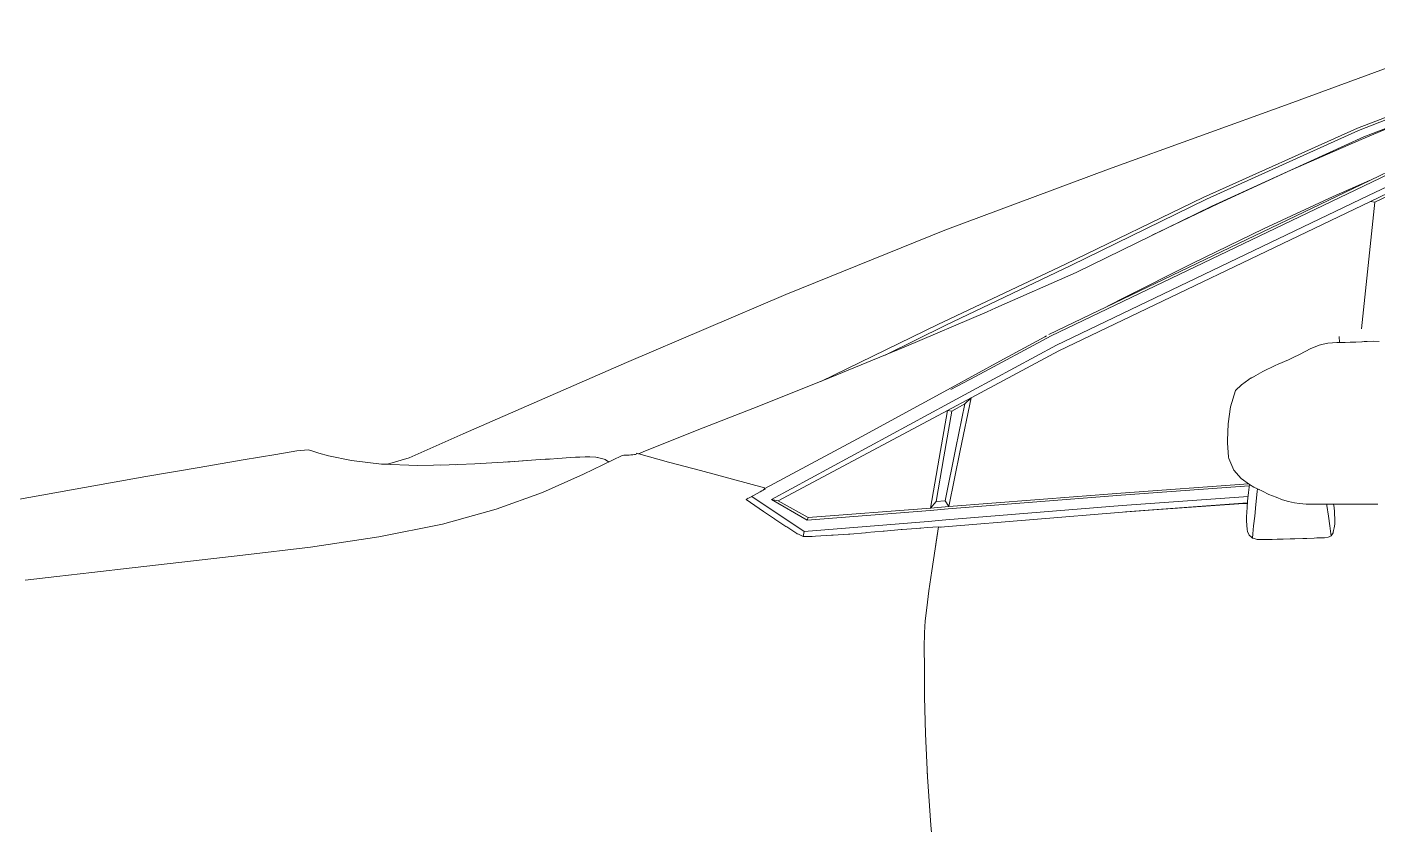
# Model space of a CAD drawing. Header units: millimetres. Extents: x -1879 to 2403, y -38 to 1439.
# Drawn here: x -1277 to -213, y 672 to 1302 of the extents above; entities that cross this region are included whole.
import ezdxf

# ---------------------------------------------------------------- set-up
doc = ezdxf.new("R2010")
doc.units = ezdxf.units.MM
doc.header["$MEASUREMENT"] = 0
doc.layers.add('CITROEN C4  01', color=7, linetype='Continuous', lineweight=0, true_color=0x9a0018)
doc.layers.add('CITROEN C4  05', color=7, linetype='Continuous', lineweight=0, true_color=0x0f0f12)

msp = doc.modelspace()

# ---------------------------------------------------------------- linework, layer by layer
at = {"layer": 'CITROEN C4  01'}
for p, q in [((-223.8, 1214.9), (-159.1, 1240.2)), ((-185.9, 1229.7), (-225.9, 1213)), ((-225.9, 1213), (-281.3, 1188.7)), ((-189.4, 1194.9), (-225.5, 1177.5)), ((-281.3, 1188.7), (-338.2, 1162.3)), ((-471.9, 1059.1), (-225.5, 1177.5)), ((-247.9, 1167.9), (-219.3, 1180.5)), ((-219.3, 1180.5), (-247.9, 1167.9)), ((-338.2, 1162.3), (-390.5, 1137.4)), ((-302.7, 1142.5), (-247.9, 1167.9)), ((-247.9, 1167.9), (-302.7, 1142.5)), ((-450.5, 1108.1), (-343.6, 1160.4)), ((-358.4, 1115.5), (-302.7, 1142.5)), ((-302.7, 1142.5), (-358.4, 1115.5)), ((-513.8, 1080.2), (-450.5, 1108.1)), ((-414.5, 1087.2), (-358.4, 1115.5)), ((-358.4, 1115.5), (-414.5, 1087.2)), ((-429.6, 1079.5), (-414.5, 1087.2)), ((-414.5, 1087.2), (-429.6, 1079.5)), ((-520.5, 1077.1), (-586.1, 1049.1)), ((-513.8, 1080.2), (-520.5, 1077.1)), ((-586.1, 1049.1), (-649.4, 1023.1)), ((-269.4, 1046), (-274.9, 1043.2)), ((-266.1, 1047.8), (-269.4, 1046)), ((-259, 1050.6), (-266.1, 1047.8)), ((-259, 1050.6), (-255.7, 1051.5)), ((-255.7, 1051.5), (-252, 1052.2)), ((-252, 1052.2), (-248.5, 1052.6)), ((-248.5, 1052.6), (-245.1, 1052.8)), ((-245.1, 1052.8), (-242.2, 1052.8)), ((-238.3, 1052.9), (-242.2, 1052.8)), ((-234.6, 1053), (-238.3, 1052.9)), ((-230, 1053.2), (-234.6, 1053)), ((-234.5, 1052.8), (-234.5, 1052.8)), ((-231.9, 1053), (-231.9, 1053)), ((-231.9, 1053), (-231.9, 1053)), ((-224.9, 1053.4), (-230, 1053.2)), ((-225.8, 1053.2), (-225.8, 1053.2)), ((-225.2, 1053.4), (-223.5, 1053.5)), ((-224.9, 1053.4), (-224.9, 1053.4)), ((-224.9, 1053.4), (-224.9, 1053.4)), ((-223.5, 1053.5), (-222.2, 1053.6)), ((-222.2, 1053.6), (-221.4, 1053.7)), ((-221.4, 1053.7), (-221, 1053.7)), ((-221.4, 1053.6), (-221.4, 1053.6)), ((-221.4, 1053.6), (-221.4, 1053.6)), ((-216.3, 1053.8), (-221, 1053.7)), ((-221, 1053.7), (-221, 1053.7)), ((-219, 1053.7), (-219, 1053.7)), ((-211.6, 1053.6), (-216.3, 1053.8)), ((-293.6, 1034.6), (-303.4, 1029.9)), ((-293.6, 1034.6), (-291.2, 1035.7)), ((-291.2, 1035.7), (-283.2, 1039.2)), ((-278.9, 1041.3), (-283.2, 1039.2)), ((-274.9, 1043.2), (-278.9, 1041.3)), ((-278.9, 1041.3), (-278.9, 1041.3)), ((-649.4, 1023.1), (-705.4, 1000.8)), ((-303.4, 1029.9), (-314.3, 1023.7)), ((-314.3, 1023.7), (-313, 1024.6)), ((-313, 1024.6), (-313.1, 1024.5)), ((-310, 1026.1), (-313, 1024.6)), ((-324.8, 1015), (-328.8, 1002)), ((-320.1, 1019.5), (-324.8, 1015)), ((-320, 1019.7), (-320.1, 1019.5)), ((-328.8, 1002), (-330.7, 988.8)), ((-705.4, 1000.8), (-749.3, 983.6)), ((-749.3, 983.6), (-776.1, 973)), ((-330.7, 988.8), (-331.3, 975.6)), ((-776.1, 973), (-790, 967.4)), ((-695.9, 937.6), (-622.9, 976.9)), ((-622.9, 976.9), (-622.9, 976.9)), ((-331.2, 973.8), (-331.3, 975.6)), ((-331.3, 975.6), (-331.3, 975.6)), ((-331.2, 973.8), (-330.3, 962.4)), ((-1107.2, 960.3), (-1141.7, 954.4)), ((-1081.3, 964.6), (-1107.2, 960.3)), ((-1064.8, 967.3), (-1081.3, 964.6)), ((-1055.7, 968.1), (-1064.8, 967.3)), ((-1051.5, 967), (-1055.7, 968.1)), ((-1051.5, 967), (-1047.4, 965.6)), ((-1047.4, 965.6), (-1051.5, 967)), ((-1051.5, 966.7), (-1051.5, 966.7)), ((-1039.9, 963.5), (-1047.4, 965.6)), ((-1021.7, 959.8), (-1039.9, 963.5)), ((-1021.7, 959.8), (-1039.9, 963.5)), ((-998, 956.9), (-1021.7, 959.8)), ((-998, 956.9), (-1021.7, 959.8)), ((-902.1, 958.5), (-924.6, 957.1)), ((-895, 959), (-902.1, 958.5)), ((-883.6, 959.7), (-900, 958.6)), ((-900, 958.6), (-900, 958.6)), ((-896.6, 958.8), (-872.9, 960.5)), ((-896.6, 958.8), (-896.6, 958.8)), ((-872.9, 960.5), (-864.8, 961)), ((-869, 960.7), (-855.7, 961.7)), ((-869, 960.7), (-869, 960.7)), ((-849.2, 962.2), (-855.7, 961.7)), ((-849.2, 962.2), (-845.2, 962.4)), ((-841.6, 962.5), (-845.2, 962.4)), ((-837.6, 962.6), (-841.6, 962.5)), ((-808.3, 963.8), (-838.8, 949)), ((-833.8, 962.6), (-837.6, 962.6)), ((-837.6, 962.6), (-837.6, 962.6)), ((-829.1, 962.4), (-833.8, 962.6)), ((-827.9, 962.1), (-829.1, 962.4)), ((-829.1, 962.4), (-829.1, 962.4)), ((-828, 962.1), (-824.3, 961.5)), ((-828, 962.1), (-828, 962.1)), ((-824.3, 961.5), (-821.8, 960.5)), ((-821.8, 960.5), (-819.1, 958.8)), ((-818.9, 958.7), (-819.1, 958.8)), ((-807, 963.9), (-808.3, 963.8)), ((-805.7, 964), (-807, 963.9)), ((-804.4, 964), (-805.7, 964)), ((-802.9, 964.1), (-804.4, 964)), ((-801.4, 964.2), (-802.9, 964.1)), ((-800, 964.3), (-801.4, 964.2)), ((-798.7, 964.4), (-800, 964.3)), ((-797.7, 964.6), (-798.7, 964.4)), ((-797.2, 964.9), (-797.7, 964.6)), ((-797, 965.2), (-797.2, 964.9)), ((-797, 965.4), (-797, 965.5)), ((-797, 965.5), (-771.8, 958.6)), ((-797, 965.4), (-797, 965.4)), ((-797, 965.4), (-797, 965.2)), ((-790, 967.4), (-795.5, 965.1)), ((-795.5, 965.1), (-795.5, 965)), ((-771.8, 958.6), (-746.6, 951.8)), ((-330.3, 962.4), (-330.1, 961.5)), ((-330.3, 962.4), (-330.3, 962.4)), ((-326.1, 952.3), (-330.1, 961.5)), ((-1141.7, 954.4), (-1183.7, 947.1)), ((-998, 956.9), (-969.5, 955.9)), ((-998, 956.9), (-993.3, 956.8)), ((-969.5, 955.9), (-944.6, 956.3)), ((-924.6, 957.1), (-951.2, 956)), ((-951.2, 956), (-951.2, 956)), ((-940, 956.2), (-940, 956.2)), ((-838.8, 949), (-871.2, 934.6)), ((-746.6, 951.8), (-721.4, 945)), ((-657.6, 958), (-657.6, 958)), ((-326.1, 952.3), (-326.1, 952.3)), ((-320.3, 945.5), (-326.1, 952.3)), ((-1232.2, 938.6), (-1286.4, 928.8)), ((-1183.7, 947.1), (-1232.2, 938.6)), ((-721.4, 945), (-696.2, 938.2)), ((-696.6, 937), (-696.2, 937.5)), ((-696.3, 937.4), (-696.6, 937)), ((-695.7, 937.2), (-696.3, 937.4)), ((-696.2, 938.2), (-696.1, 938.1)), ((-696.2, 937.5), (-696.1, 937.9)), ((-696.1, 938.1), (-696, 937.9)), ((-696.1, 937.9), (-696.1, 938.1)), ((-696, 937.9), (-695.9, 937.6)), ((-695.9, 937.6), (-695.7, 937.2)), ((-313.9, 940.9), (-320.3, 945.5)), ((-314.5, 934.7), (-313.8, 940.9)), ((-310.4, 938.8), (-313.9, 940.9)), ((-303.6, 935.5), (-310.4, 938.8)), ((-305.8, 936.7), (-310.4, 938.8)), ((-307.8, 935.4), (-307.6, 937.4)), ((-871.2, 934.6), (-907.7, 921.3)), ((-699.5, 935.1), (-710.7, 929.1)), ((-710.7, 929.1), (-696.8, 919.6)), ((-710.7, 929.1), (-710.7, 929.1)), ((-710.7, 929.1), (-710.7, 929.1)), ((-699.5, 935.1), (-698.2, 935.9)), ((-698.2, 935.9), (-699.5, 935.1)), ((-699.5, 935.1), (-699.5, 935.1)), ((-698.2, 935.9), (-697.2, 936.5)), ((-697.2, 936.5), (-698.2, 935.9)), ((-697.2, 936.5), (-696.6, 937)), ((-696.6, 937), (-697.2, 936.5)), ((-697.2, 936.5), (-697.2, 936.5)), ((-696.6, 937), (-696.6, 937)), ((-315.8, 922.8), (-315.3, 927.7)), ((-315.3, 927.7), (-314.5, 934.7)), ((-308.8, 925.2), (-307.8, 935.4)), ((-303.6, 935.5), (-298.7, 933.1)), ((-298.7, 933.1), (-292.9, 930.9)), ((-292.9, 930.9), (-287.8, 928.9)), ((-287.8, 928.9), (-283.2, 927.6)), ((-287.8, 928.9), (-287.8, 928.9)), ((-278.4, 926.4), (-283.2, 927.6)), ((-907.7, 921.3), (-950, 909.5)), ((-414, 919.1), (-554.2, 907.6)), ((-414, 919.1), (-315.4, 926.4)), ((-411.7, 919.2), (-318.6, 925.8)), ((-354.7, 923.5), (-411.7, 919.2)), ((-318.6, 925.8), (-315.5, 926)), ((-315.5, 926), (-318.6, 925.8)), ((-315.8, 922.8), (-316.2, 915.4)), ((-315.8, 922.7), (-315.8, 922.8)), ((-315.4, 926.4), (-315.5, 926)), ((-310.6, 908.2), (-309.7, 916)), ((-309.7, 916), (-308.8, 925.2)), ((-278.4, 926.4), (-274.4, 925.9)), ((-274.4, 925.9), (-269.3, 925.5)), ((-265.6, 925.4), (-269.3, 925.5)), ((-269.3, 925.5), (-269.3, 925.5)), ((-269.3, 925.5), (-269.3, 925.5)), ((-265.6, 925.4), (-259.2, 925.5)), ((-254.8, 925.5), (-260.9, 925.5)), ((-259.2, 925.5), (-259.2, 925.5)), ((-245.8, 925.5), (-254.8, 925.5)), ((-253, 925.5), (-252.8, 924.3)), ((-252.8, 924.3), (-251.6, 915.8)), ((-247.2, 922.8), (-247.5, 925.5)), ((-247.2, 922.8), (-247.2, 922.8)), ((-247.2, 922.8), (-246.9, 919.2)), ((-246.9, 919.2), (-246.9, 919.2)), ((-246.9, 919.2), (-246.6, 912.3)), ((-237.1, 925.5), (-245.8, 925.5)), ((-229.6, 925.5), (-237.1, 925.5)), ((-224.4, 925.5), (-229.6, 925.5)), ((-220.9, 925.5), (-224.4, 925.5)), ((-218.9, 925.5), (-220.9, 925.5)), ((-217.7, 925.5), (-218.9, 925.5)), ((-217, 925.5), (-217.7, 925.5)), ((-217, 925.5), (-212.6, 925.5)), ((-950, 909.5), (-1000.2, 899.7)), ((-561.7, 890.1), (-559, 907.6)), ((-559.1, 907.2), (-560, 901)), ((-554.2, 907.6), (-559.1, 907.2)), ((-557.2, 906.9), (-557.1, 907.3)), ((-316.3, 912.3), (-316.2, 915.4)), ((-316.3, 912.3), (-316.3, 912.3)), ((-315.8, 905.4), (-316.3, 912.3)), ((-315.3, 903.7), (-315.8, 905.4)), ((-311.2, 902.1), (-310.6, 908.2)), ((-251.6, 915.8), (-250.5, 908.2)), ((-250.5, 908.2), (-249.6, 902.1)), ((-246.7, 909.6), (-246.6, 912.3)), ((-1000.2, 899.7), (-1054.1, 891.6)), ((-561.1, 893.9), (-560, 901)), ((-560, 901), (-561.1, 893.9)), ((-560, 901), (-560.1, 900.4)), ((-311.6, 898.6), (-311.2, 902.1)), ((-249.6, 902.1), (-249.4, 900.5)), ((-1107.3, 885.1), (-1155.5, 879.7)), ((-1054.1, 891.6), (-1107.3, 885.1)), ((-564.2, 872.8), (-561.7, 890.1)), ((-561.7, 890.1), (-561.1, 893.9)), ((-561.1, 893.9), (-561.7, 890.1)), ((-1194.5, 875.3), (-1226.5, 871.6)), ((-1155.5, 879.7), (-1194.5, 875.3)), ((-1253.9, 868.4), (-1279, 865.4)), ((-1226.5, 871.6), (-1253.9, 868.4)), ((-566.5, 857.1), (-564.2, 872.8)), ((-568.3, 843.7), (-566.5, 857.1)), ((-569.4, 833.5), (-568.3, 843.7)), ((-570, 823.9), (-569.4, 833.5)), ((-570.2, 812.4), (-570, 823.9)), ((-570.1, 796.4), (-570.2, 812.4)), ((-570.2, 809.8), (-570.2, 812.4)), ((-570.2, 811.6), (-570.2, 812.4)), ((-569.9, 773.4), (-570.1, 796.4)), ((-569.9, 773.4), (-570, 777.2)), ((-569.2, 744.3), (-569.9, 773.4)), ((-567.7, 710.3), (-569.2, 744.3)), ((-567.9, 714.5), (-567.7, 710.3)), ((-565.1, 672.4), (-567.7, 710.3)), ((-561, 631.7), (-565.1, 672.4))]:
    msp.add_line(p, q, dxfattribs=at)
at = {"layer": 'CITROEN C4  01', "flags": 128}
for points in [[(-475.2, 1057.3), (-475.2, 1057.3), (-510.6, 1038.1)], [(-510.6, 1038.1), (-529.9, 1027.5), (-548.9, 1017.2), (-548.9, 1017.2)], [(-314.3, 1023.7), (-314.3, 1023.7), (-320.1, 1019.5)], [(-548.9, 1017.2), (-622.9, 976.9), (-622.9, 976.9)], [(-709, 930), (-709.8, 929.6), (-710.7, 929.1), (-710.7, 929.1)], [(-710.7, 929.1), (-710.3, 928.8), (-709.6, 928.3), (-709.6, 928.3)], [(-696.8, 919.6), (-696.8, 919.6), (-696.8, 919.6), (-688.2, 913.7), (-688, 913.6), (-679.2, 907.7), (-678.6, 907.4), (-670.7, 902.3)], [(-670.7, 902.3), (-670.4, 902.1), (-669.3, 901.7), (-665.6, 899.9), (-658.6, 900), (-656, 900.2), (-643.2, 900.8), (-642.1, 900.9), (-629.8, 901.7), (-629, 901.8), (-616.5, 902.9), (-615.7, 903), (-602.6, 904.1), (-601.8, 904.2), (-588.3, 905.3), (-587.5, 905.3), (-576.5, 906.2), (-573.7, 906.4), (-573, 906.5), (-567.9, 906.9), (-559, 907.6)], [(-315.3, 903.7), (-315.3, 903.7), (-314.2, 901), (-312.6, 899.5), (-312.6, 899.5), (-311.6, 898.6), (-311, 898.5), (-307.9, 897.6), (-306, 897.5), (-302.8, 897.4), (-299.2, 897.5), (-296.1, 897.6), (-291.9, 897.7), (-287.4, 897.8), (-281.7, 898), (-278, 898.1), (-271.7, 898.3), (-268.7, 898.4), (-262.8, 898.6), (-260.8, 898.7), (-256.4, 898.8), (-255.3, 898.8), (-254.6, 898.9), (-251.7, 899.3), (-251.1, 899.7), (-249.4, 900.5), (-248.5, 901.9), (-248, 902.9), (-247.8, 903.4), (-247.5, 904.7), (-247, 906.7), (-247, 906.8), (-246.7, 909.6), (-246.7, 909.6)]]:
    msp.add_lwpolyline(points, dxfattribs=at)
at = {"layer": 'CITROEN C4  05'}
for p, q in [((-117.5, 1301.6), (-282.6, 1241.1)), ((-88.9, 1275.8), (-228.6, 1221.7)), ((-227.8, 1220.1), (-90.8, 1273.8)), ((-282.6, 1241.1), (-424.9, 1189.6)), ((-228.6, 1221.7), (-350.3, 1167.1)), ((-347.7, 1165.8), (-227.8, 1220.1)), ((-343.6, 1160.4), (-223.8, 1214.9)), ((-224, 1176.2), (-187.9, 1193.6)), ((-424.9, 1189.6), (-554, 1141.4)), ((-220.1, 1168.7), (-184.1, 1186)), ((-224, 1176.2), (-470.2, 1058)), ((-218.5, 1164), (-182.5, 1181.3)), ((-187, 1176.8), (-215, 1163.4)), ((-466, 1050.7), (-220.1, 1168.7)), ((-218.5, 1164), (-464.2, 1046.2)), ((-350.3, 1167.1), (-459, 1114.7)), ((-454.7, 1113.6), (-347.7, 1165.8)), ((-215, 1163.4), (-225.6, 1063.6)), ((-218.5, 1164), (-215, 1163.4)), ((-554, 1141.4), (-679.4, 1090.6)), ((-459, 1114.7), (-559.5, 1067)), ((-553.1, 1066.4), (-454.7, 1113.6)), ((-679.4, 1090.6), (-804.8, 1037.1)), ((-559.5, 1067), (-651.8, 1022.2)), ((-601.1, 1042.9), (-553.1, 1066.4)), ((-529.9, 1026), (-470.2, 1058)), ((-475.2, 1057.3), (-473.9, 1058)), ((-471.9, 1059.1), (-471.9, 1059.1)), ((-242.9, 1052.8), (-243.2, 1057.6)), ((-464.2, 1046.2), (-533.3, 1009.3)), ((-532.1, 1014.9), (-466, 1050.7)), ((-804.8, 1037.1), (-933.8, 980.8)), ((-549.2, 1015.7), (-529.9, 1026)), ((-551.1, 1004.7), (-532.1, 1014.9)), ((-690.6, 929.1), (-551.1, 1004.7)), ((-552, 999.3), (-533.3, 1009.3)), ((-538.1, 1004.4), (-548.6, 998.7)), ((-545.2, 969.7), (-538.1, 1004.4)), ((-533.3, 1009.3), (-541.9, 967.6)), ((-533.3, 1009.3), (-538.1, 1004.4)), ((-552, 999.3), (-685.3, 928.1)), ((-558.5, 961.7), (-552, 999.3)), ((-548.6, 998.7), (-554.8, 962.6)), ((-552, 999.3), (-548.6, 998.7)), ((-933.8, 980.8), (-976.2, 962)), ((-553.8, 928.1), (-545.2, 969.7)), ((-976.2, 962), (-993.3, 956.8)), ((-565.3, 922.3), (-558.5, 961.7)), ((-554.8, 962.6), (-560.9, 927.5)), ((-541.9, 967.6), (-550.9, 923.5)), ((-695.7, 937.2), (-699.5, 935.1)), ((-415.2, 934.1), (-314.5, 941.4)), ((-314, 939.7), (-415, 932.4)), ((-706.1, 931.5), (-665, 903.8)), ((-662.5, 912.8), (-690.6, 929.1)), ((-685.3, 928.1), (-690.6, 929.1)), ((-685.3, 928.1), (-661.7, 914.8)), ((-560.9, 927.5), (-565.3, 922.3)), ((-560.9, 927.5), (-553.8, 928.1)), ((-550.9, 923.5), (-553.8, 928.1)), ((-415, 932.4), (-551.3, 921.6)), ((-550.9, 923.5), (-415.2, 934.1)), ((-314.9, 931.5), (-414.3, 924.2)), ((-565.6, 920.5), (-662.5, 912.8)), ((-661.7, 914.8), (-565.3, 922.3)), ((-551.3, 921.6), (-565.6, 920.5)), ((-550.9, 923.5), (-565.3, 922.3)), ((-553.1, 912.9), (-414.3, 924.2)), ((-315.4, 926.4), (-354.7, 923.5)), ((-567.1, 911.7), (-665, 903.8)), ((-662.5, 912.8), (-661.7, 914.8)), ((-567.1, 911.7), (-553.1, 912.9)), ((-558.5, 907.2), (-559.1, 907.2)), ((-665.6, 899.9), (-665, 903.8))]:
    msp.add_line(p, q, dxfattribs=at)

doc.saveas('drawing.dxf')
